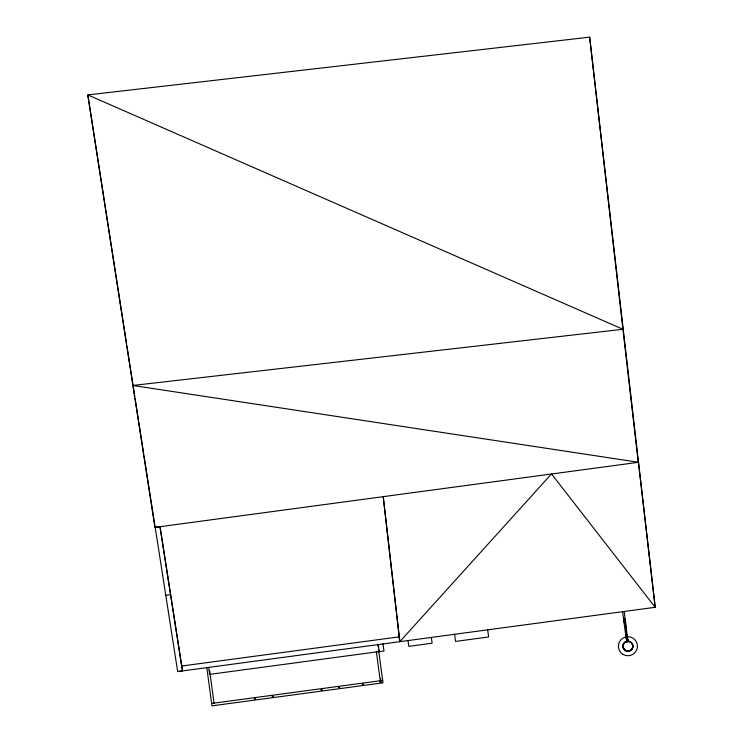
<?xml version="1.0" encoding="UTF-8"?>
<svg xmlns="http://www.w3.org/2000/svg" width="743" height="743" viewBox="0 0 743 743"><rect width="100%" height="100%" fill="white"/><g stroke="black" fill="none" stroke-linecap="round" stroke-linejoin="round"><path stroke-width="1.11" d="M626.173 638.339L628.011 639.779L627.909 641.794L624.204 611.47M627.835 641.952L628.011 639.779M380.797 678.758L380.76 679.278M551.399 474.015L399.799 641.683L399.149 636.853L181.821 666.007L182.472 670.818L177.661 671.57L144.04 455.793M626.414 641.506C620.247 643.187 623.423 653.143 629.423 650.952C635.59 649.271 632.414 639.314 626.414 641.506A4.96 4.96 0 0 0 624.361 649.67C628.597 654.407 636.082 647.199 631.494 642.797C627.25 638.042 619.746 645.24 624.343 649.661A4.96 4.96 0 0 0 632.599 647.915A4.96 4.96 0 0 0 627.38 641.302M626.841 639.992L626.823 641.933L625.327 619.838L623.711 620.052M181.756 666.257L159.986 526.592L154.906 527.391L87.813 94.909L589.654 37.15L655.187 607.3L177.661 671.57M165.782 595.329L170.584 594.576M154.906 527.391L638.432 462.304L655.187 607.3L551.566 473.997M378.224 651.834L383.964 651.063L382.998 643.93M623.581 619.105L625.197 618.891M211.625 703.445L382.664 680.421M589.654 37.15L622.94 329.279L132.793 385.468L638.516 462.295M623.702 619.996L624.426 623.191M626.823 633.853L627.789 638.116M159.996 526.592L182.462 670.818M126.598 343.814L87.813 94.909L622.94 329.279L638.237 462.322M126.951 346.099L130.35 367.906M130.694 370.088L134.817 396.586M135.142 398.657L138.569 420.668M138.848 422.479L143.752 453.936M622.588 611.684L626.711 642.314M487.677 629.841L488.634 636.974L455.543 641.423L454.586 634.299M431.367 637.42L432.138 643.206L408.799 646.345L408.018 640.568M378.298 644.571L379.236 651.546L209.6 674.384L208.653 667.4M377.778 644.125L378.15 646.874M378.54 649.791L382.989 682.826L211.95 705.85L206.805 667.651M376.283 651.212L380.258 680.746M209.665 670.678L214.03 703.119M399.27 637.095L383.221 496.649L399.799 641.673L399.53 639.379M628.011 641.274A4.96 4.96 0 0 1 632.367 648.407A4.96 4.96 0 0 1 624.064 649.345A4.96 4.96 0 0 1 626.73 641.413M254.57 698.773L255.601 698.857L254.57 698.773M272.263 696.395L273.294 696.479L272.263 696.395M321.06 689.829L322.091 689.913L321.06 689.829M338.752 687.442L339.783 687.526L338.789 687.34M362.343 684.266L363.373 684.359L362.343 684.266M380.035 681.888L381.066 681.972L380.035 681.888M623.005 654.388A9.529 9.529 0 0 0 637.438 646.41A9.529 9.529 0 0 0 623.312 637.893A9.529 9.529 0 0 0 623.005 654.388"/></g></svg>
